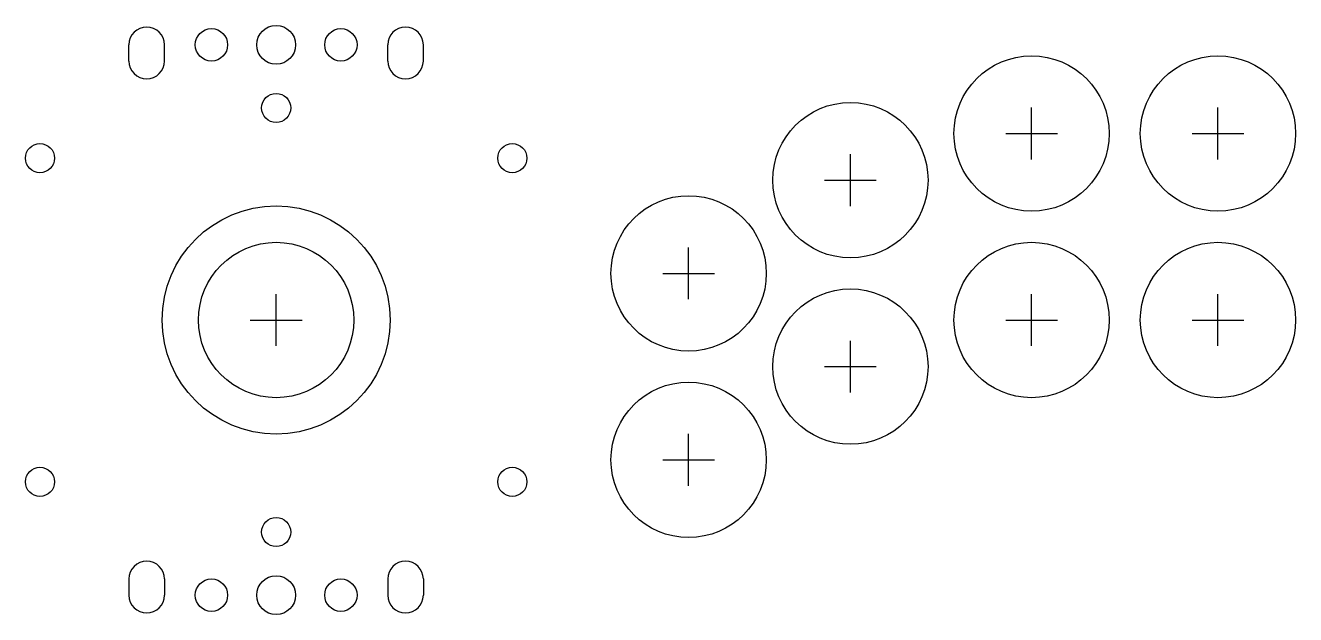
# Model space of a CAD drawing. Header units: millimetres. Extents: x -39 to 158, y -46 to 46.
import ezdxf

# ---------------------------------------------------------------- set-up
doc = ezdxf.new("R2010")
doc.units = ezdxf.units.MM
for name, color, linetype in [('BUTTONS', 1, 'Continuous'), ('GL_PLATE_HOLES', 2, 'Continuous'), ('JOYSTICK_BORE_24', 5, 'Continuous'), ('JOYSTICK_BORE_35.25', 3, 'Continuous'), ('REFERENCE', 8, 'Continuous')]:
    doc.layers.add(name, color=color, linetype=linetype)

msp = doc.modelspace()

# ---------------------------------------------------------------- linework, layer by layer
at = {"layer": 'BUTTONS'}
for centre in [(116.75, 28.8), (145.55, 28.8), (88.75, 21.6), (63.75, 7.2), (116.75, 0), (145.55, 0), (88.75, -7.2), (63.75, -21.6)]:
    msp.add_circle(centre, 12, dxfattribs=at)
at = {"layer": 'GL_PLATE_HOLES'}
for p, q in [((-22.75, 40), (-22.75, 42.5)), ((-17.25, 40), (-17.25, 42.5)), ((17.25, 40), (17.25, 42.5)), ((22.75, 40), (22.75, 42.5)), ((-22.75, -40), (-22.75, -42.5)), ((-17.25, -40), (-17.25, -42.5)), ((17.25, -40), (17.25, -42.5)), ((22.75, -40), (22.75, -42.5))]:
    msp.add_line(p, q, dxfattribs=at)
for centre, radius in [((0, 42.5), 3), ((-10, 42.5), 2.5), ((10, 42.5), 2.5), ((0, 32.75), 2.25), ((-36.5, 25), 2.25), ((36.5, 25), 2.25), ((-36.5, -25), 2.25), ((36.5, -25), 2.25), ((0, -32.75), 2.25), ((-10, -42.5), 2.5), ((0, -42.5), 3), ((10, -42.5), 2.5)]:
    msp.add_circle(centre, radius, dxfattribs=at)
for centre, start, end in [((-20, 42.5), 0, 180), ((20, 42.5), 0, 180), ((-20, 40), 180, 360), ((20, 40), 180, 360), ((-20, -40), 0, 180), ((20, -40), 0, 180), ((-20, -42.5), -180, 0), ((20, -42.5), -180, 0)]:
    msp.add_arc(centre, 2.75, start, end, dxfattribs=at)
at = {"layer": 'JOYSTICK_BORE_24'}
msp.add_circle((0, 0), 12, dxfattribs=at)
at = {"layer": 'JOYSTICK_BORE_35.25'}
msp.add_circle((0, 0), 17.62, dxfattribs=at)
at = {"layer": 'REFERENCE'}
for p, q in [((116.75, 24.8), (116.75, 32.8)), ((145.55, 24.8), (145.55, 32.8)), ((112.75, 28.8), (120.75, 28.8)), ((141.55, 28.8), (149.55, 28.8)), ((88.75, 17.6), (88.75, 25.6)), ((84.75, 21.6), (92.75, 21.6)), ((63.75, 3.2), (63.75, 11.2)), ((59.75, 7.2), (67.75, 7.2)), ((0, -4), (0, 4)), ((116.75, -4), (116.75, 4)), ((145.55, -4), (145.55, 4)), ((-4, 0), (4, 0)), ((112.75, 0), (120.75, 0)), ((141.55, 0), (149.55, 0)), ((88.75, -11.2), (88.75, -3.2)), ((84.75, -7.2), (92.75, -7.2)), ((63.75, -25.6), (63.75, -17.6)), ((59.75, -21.6), (67.75, -21.6))]:
    msp.add_line(p, q, dxfattribs=at)

doc.saveas('drawing.dxf')
